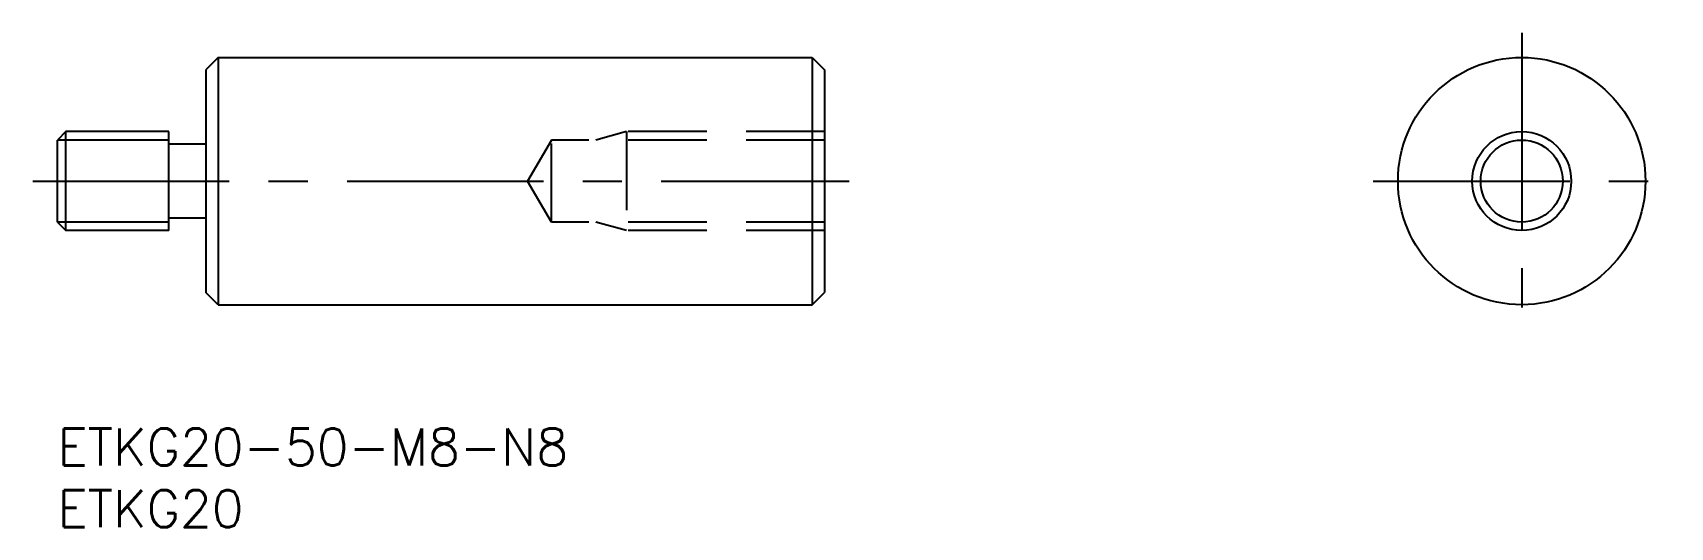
# Model space of a CAD drawing. Extents: x -2 to 130, y -8 to 32.
import ezdxf

# ---------------------------------------------------------------- set-up
doc = ezdxf.new("R2010")
doc.units = 0
doc.header["$LTSCALE"] = 0.5
doc.linetypes.add('CENTER', pattern=[50.8, 31.75, -6.35, 6.35, -6.35])
doc.linetypes.add('DASHED', pattern=[19.05, 12.7, -6.35])
for name, color, linetype in [('MSM_CENTER', 1, 'CENTER'), ('MSM_CONTINUOUS', 7, 'CONTINUOUS'), ('MSM_DASHED', 4, 'DASHED'), ('MSM_NARROW', 5, 'CONTINUOUS'), ('MSM_PART_NUMBER', 7, 'CONTINUOUS')]:
    doc.layers.add(name, color=color, linetype=linetype)
doc.styles.get("Standard").update_dxf_attribs({"font": 'txt.shx', "height": 3, "bigfont": 'bigfont.shx'})

# ---------------------------------------------------------------- blocks, each defined once
blk = doc.blocks.new('*U4')
at = {"layer": 'MSM_PART_NUMBER'}
blk.add_text('ETKG20-50-M8-N8', height=3, dxfattribs=at).set_placement((0, -3))
blk = doc.blocks.new('*U5')
at = {"layer": 'MSM_PART_NUMBER'}
blk.add_text('ETKG20', height=3, dxfattribs=at).set_placement((0, -8))

msp = doc.modelspace()

# ---------------------------------------------------------------- linework, layer by layer
at = {"layer": 'MSM_CENTER'}
for p, q in [((118.35, 32), (118.35, 8)), ((-2, 20), (64, 20)), ((106.35, 20), (130.35, 20))]:
    msp.add_line(p, q, dxfattribs=at)
at = {"layer": 'MSM_CONTINUOUS'}
for p, q in [((13, 30), (12, 29)), ((13, 30), (61, 30)), ((13, 30), (13, 10)), ((61, 30), (61, 10)), ((61, 30), (62, 29)), ((12, 29), (12, 11)), ((62, 29), (62, 11)), ((0.68, 24), (0, 23.32)), ((9, 24), (0.68, 24)), ((0.68, 16), (0.68, 24)), ((9, 16), (9, 24)), ((0, 16.68), (0, 23.32)), ((12, 23), (9, 23)), ((0, 16.68), (0.68, 16)), ((9, 16), (0.68, 16)), ((12, 17), (9, 17)), ((13, 10), (12, 11)), ((61, 10), (62, 11)), ((13, 10), (61, 10))]:
    msp.add_line(p, q, dxfattribs=at)
for radius in [10, 3.32]:
    msp.add_circle((118.35, 20), radius, dxfattribs=at)
at = {"layer": 'MSM_DASHED'}
for p, q in [((46, 24), (43.5, 23.32)), ((62, 24), (46, 24)), ((46, 24), (46, 16)), ((39.92, 23.32), (38, 20)), ((39.92, 16.68), (39.92, 23.32)), ((62, 23.32), (39.92, 23.32)), ((39.92, 16.68), (38, 20)), ((62, 16.68), (39.92, 16.68)), ((46, 16), (43.5, 16.68)), ((62, 16), (46, 16))]:
    msp.add_line(p, q, dxfattribs=at)
at = {"layer": 'MSM_NARROW'}
for p, q in [((9, 23.32), (0, 23.32)), ((9, 16.68), (0, 16.68))]:
    msp.add_line(p, q, dxfattribs=at)
msp.add_circle((118.35, 20), 4, dxfattribs=at)

# ---------------------------------------------------------------- block references
at = {"layer": 'MSM_CONTINUOUS'}
for name in ['*U4', '*U5']:
    msp.add_blockref(name, (0, 0), dxfattribs=at)

doc.saveas('drawing.dxf')
